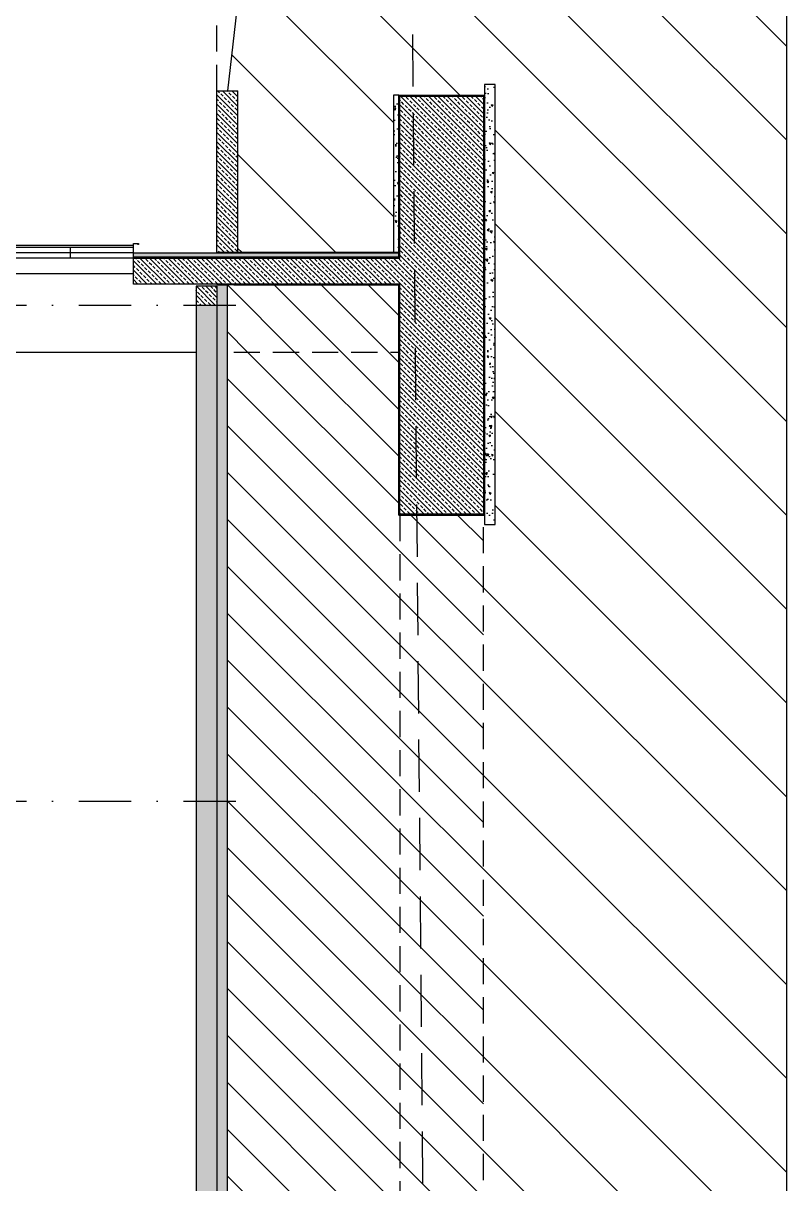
# Model space of a CAD drawing. Header units: centimetres. Extents: x 26569 to 160723, y -3143 to 14565.
# Drawn here: x 46151 to 46517, y 2842 to 3398 of the extents above; entities that cross this region are included whole.
import ezdxf

# ---------------------------------------------------------------- set-up
doc = ezdxf.new("R2010")
doc.units = ezdxf.units.CM
doc.header["$LTSCALE"] = 100
doc.linetypes.add('DASHDOT2', pattern=[0.5, 0.25, -0.125, 0, -0.125])
doc.linetypes.add('HIDDEN2', pattern=[0.1875, 0.125, -0.0625])
for name, color, linetype in [('A-ANNO-DIMS', 187, 'Continuous'), ('A-ANNO-GRID', 155, 'DASHDOT2'), ('A-ELEV-01', 255, 'Continuous'), ('A-ELEV-03', 251, 'Continuous'), ('A-HATCH', 253, 'Continuous'), ('A-WALL-INSL', 249, 'Continuous'), ('A-WALL-SNWPNL', 200, 'Continuous'), ('L-ERTH', 31, 'Continuous'), ('L-TOPO', 49, 'Continuous'), ('S-CONC', 5, 'Continuous'), ('S-HTCH', 8, 'Continuous')]:
    doc.layers.add(name, color=color, linetype=linetype)
doc.linetypes.add('BATTING', pattern='A,0.00254,-2.54,[134,ltypeshp.shx,S=2.54,R=0,X=-2.54,Y=0],-5.08,[134,ltypeshp.shx,S=2.54,R=180,X=2.54,Y=0],-2.54', length=10.16254)
pattern_1 = [(135, (48020.032, 2716.281), (-2.245064, -2.245064), []), (135, (48020.032, 2718.5262), (-2.245064, -2.245064), [1.5875, -0.79375])]

msp = doc.modelspace()

# ---------------------------------------------------------------- hatches: boundary and pattern name
at = {"layer": 'A-HATCH'}
h = msp.add_hatch(dxfattribs=at)
h.set_pattern_fill('LINE', color=256, scale=10, angle=135, style=0)
h.set_pattern_definition([(135, (45430.74, -21480.53), (-22.45064, -22.45064), [])])
h.paths.add_polyline_path([(46371.99, 307.4), (46371.99, 312.4), (46328.49, 312.42), (46328.49, 387.67), (46264.49, 387.67), (46264.49, 35.41), (46253.99, 35.41), (46253.99, -1366.79), (46278.99, -1366.79), (46278.99, -1326.79), (46293.99, -1326.79), (46293.99, -1376.79), (46243.99, -1376.79), (46243.99, -1875.59), (46516.53, -1875.59), (46516.53, 3778.38), (46311.49, 3778.38), (46311.49, 3528.38), (46371.49, 3528.38), (46371.49, 3533.38), (46376.49, 3533.38), (46376.49, 3463.38), (46371.49, 3463.38), (46371.49, 3468.38), (46356.49, 3468.38), (46356.49, 3518.38), (46266.49, 3518.38), (46248.99, 3365.4), (46253.99, 3365.4), (46253.99, 3288.15), (46328.49, 3288.15), (46328.49, 3363.4), (46330.99, 3363.4), (46371.99, 3363.4), (46371.99, 3368.4), (46376.99, 3368.4), (46376.99, 3157.9), (46371.49, 3157.9), (46371.49, 2418.4), (46376.99, 2418.4), (46376.99, 2207.9), (46371.49, 2207.9), (46371.49, 1468.4), (46376.99, 1468.4), (46376.99, 1257.9), (46371.49, 1257.9), (46371.49, 517.9), (46376.99, 517.9), (46376.99, 307.4)])
h = msp.add_hatch(dxfattribs=at)
h.set_pattern_fill('LINE', color=256, scale=5, angle=135, style=0)
h.set_pattern_definition([(135, (45430.74, -21480.529), (-11.22532, -11.22532), [])])
h.paths.add_polyline_path([(46248.99, 3272.4), (46248.99, 3240.4), (46330.99, 3240.4), (46330.99, 3272.4)])
h.paths.add_polyline_path([(46248.99, 3240.41), (46248.99, 2335.41), (46330.99, 2335.4), (46330.99, 2413.4), (46331.49, 3162.4), (46330.99, 3162.4), (46330.99, 3240.4)])
h.paths.add_polyline_path([(46331.49, 3162.4), (46331.49, 2413.4), (46371.49, 2413.4), (46371.49, 3162.4)])
h.paths.add_polyline_path([(46248.99, 2335.41), (46248.99, 2290.41), (46330.99, 2290.4), (46330.99, 2335.4)])
h.paths.add_polyline_path([(46249.49, 2290.4), (46248.99, 1837.91), (46331.49, 1837.9), (46331.49, 2212.4), (46330.99, 2212.4), (46330.99, 2290.4)])
h.paths.add_polyline_path([(46331.49, 2212.4), (46331.49, 1837.9), (46371.49, 1837.9), (46371.49, 2212.4)])
h.paths.add_polyline_path([(46248.74, 1837.91), (46249.24, 1385.4), (46330.99, 1385.4), (46330.99, 1463.4), (46331.24, 1837.9)])
h.paths.add_polyline_path([(46331.49, 1837.9), (46331.49, 1463.4), (46371.49, 1463.4), (46371.49, 1837.9)])
h.paths.add_polyline_path([(46254.49, 1340.4), (46254.49, 438.4), (46330.99, 435.4), (46330.99, 513.4), (46331.49, 1262.4), (46330.99, 1262.4), (46330.99, 1340.4)])
h.paths.add_polyline_path([(46331.49, 1262.4), (46331.49, 513.15), (46371.49, 513.15), (46371.49, 1262.4)])
h.paths.add_polyline_path([(46254.49, 435.4), (46254.49, 403.15), (46330.99, 403.15), (46330.99, 435.4)])
h.paths.add_polyline_path([(46248.99, 1350.9), (46254.49, 1345.4), (46254.49, 1340.4), (46330.99, 1340.4), (46330.99, 1385.4), (46248.99, 1385.4)])
at = {"layer": 'A-WALL-INSL', "linetype": 'HIDDEN2', "ltscale": 0.5}
h = msp.add_hatch(dxfattribs=at)
h.set_pattern_fill('HONEY', color=256, scale=0.2, angle=90, style=0)
h.set_pattern_definition([(90, (46371.4921, 312.89955), (-0.54992613, 0.9525), [0.635, -1.27]), (210, (46371.4921, 312.89955), (-0.54992613, -0.9525), [0.635, -1.27]), (150, (46371.4921, 312.89955), (-1.09985226, 2e-09), [-1.27, 0.635])])
h.paths.add_polyline_path([(46203.99, 3287.9), (46203.99, 3285.9), (46330.99, 3285.9), (46330.99, 3287.9)])
at = {"layer": 'S-HTCH'}
h = msp.add_hatch(dxfattribs=at)
h.set_pattern_fill('AR-CONC', color=256, scale=0.05, angle=90, style=0)
h.set_pattern_definition([(140, (46371.492, 3163.3995), (0.79695, 9.10923), [0.9525, -10.4775]), (85, (46371.492, 3163.4), (-9.55284, -1.76217), [0.762, -8.38203]), (190.4514, (46371.5585, 3164.159), (-8.7559, 7.34706), [0.8095, -8.9045]), (136.184, (46368.952, 3163.4), (2.1021, 13.55395), [1.42875, -15.71625]), (186.6356, (46369.127, 3164.529), (-12.3713, 11.8702), [1.21425, -13.3568]), (81.184, (46368.952, 3163.4), (-12.3713, 11.8702), [1.143, -12.573]), (111, (46369.587, 3164.6695), (5.11326, 7.58072), [0.9525, -10.4775]), (56, (46369.587, 3164.67), (-9.2094, 3.0901), [0.762, -8.382]), (161.4514, (46370.013, 3165.301), (-4.09614, 10.67082), [0.8095, -8.9045]), (127.5, (46371.492, 3163.3995), (-4.22775, 0.15443), [0, -8.2804, 0, -8.509, 0, -8.41375]), (97.5, (46371.492, 3163.3995), (-5.00903, 3.34098), [0, -4.8514, 0, -8.0899, 0, -3.20675]), (57.5, (46371.492, 3160.5674), (0.286437, 6.77953), [0, -3.175, 0, -9.906, 0, -13.1445]), (47.5, (46371.492, 3159.2974), (-1.27132, 7.40646), [0, -4.1275, 0, -6.5786, 0, -9.3345])])
h.paths.add_polyline_path([(46371.99, 3368.4), (46371.99, 3157.9), (46376.99, 3157.9), (46376.99, 3368.4)])
h = msp.add_hatch(dxfattribs=at)
h.set_pattern_fill('ANSI33', color=256, scale=0.5, angle=90, style=0)
h.set_pattern_definition([(135, (46371.492, 312.8995), (-2.245064, -2.245064), []), (135, (46371.492, 315.1446), (-2.245064, -2.245064), [1.5875, -0.79375])])
h.paths.add_polyline_path([(46243.99, 3288.15), (46253.99, 3288.15), (46253.99, 3365.4), (46243.99, 3365.4)])
h = msp.add_hatch(dxfattribs=at)
h.set_pattern_fill('AR-CONC', color=256, scale=0.05, angle=90, style=0)
h.set_pattern_definition([(140, (46371.492, 312.8995), (0.796954, 9.109233), [0.9525, -10.4775]), (85, (46371.492, 312.9), (-9.552842, -1.76217), [0.762, -8.38203]), (190.45144, (46371.5585, 313.659), (-8.755888, 7.347062), [0.8095, -8.904512]), (136.1842, (46368.952, 312.9), (2.102116, 13.55395), [1.42875, -15.71625]), (186.63556, (46369.127, 314.029), (-12.371306, 11.870207), [1.21425, -13.35678]), (81.18415, (46368.952, 312.9), (-12.371306, 11.870207), [1.143, -12.572987]), (111, (46369.587, 314.1695), (5.11326, 7.58072), [0.9525, -10.4775]), (56, (46369.587, 314.17), (-9.209398, 3.0901), [0.762, -8.382]), (161.45145, (46370.013, 314.801), (-4.096138, 10.67082), [0.8095, -8.904497]), (127.5, (46371.492, 312.8995), (-4.227752, 0.15443), [0, -8.2804, 0, -8.509, 0, -8.41375]), (97.5, (46371.492, 312.8995), (-5.009029, 3.340983), [0, -4.8514, 0, -8.0899, 0, -3.20675]), (57.5, (46371.492, 310.0674), (0.2864372, 6.7795298), [0, -3.175, 0, -9.906, 0, -13.1445]), (47.5, (46371.492, 308.7974), (-1.271325, 7.406459), [0, -4.1275, 0, -6.5786, 0, -9.3345])])
h.paths.add_polyline_path([(46330.99, 3287.9), (46330.99, 3363.4), (46328.49, 3363.4), (46328.49, 3287.9)])
h = msp.add_hatch(dxfattribs=at)
h.set_pattern_fill('ANSI33', color=256, scale=0.5, angle=90, style=0, pattern_type=2)
h.set_pattern_definition(pattern_1)
h.paths.add_polyline_path([(46371.49, 3362.9), (46331.49, 3362.9), (46331.49, 3285.4), (46331.49, 3262.9), (46371.49, 3262.9)], flags=0)
h = msp.add_hatch(dxfattribs=at)
h.set_pattern_fill('ANSI33', color=256, scale=0.5, angle=90, style=0, pattern_type=2)
h.set_pattern_definition(pattern_1)
h.paths.add_polyline_path([(46203.99, 3272.9), (46331.49, 3272.9), (46331.49, 3285.4), (46203.99, 3285.4), (46203.99, 3278.15), (46203.99, 3277.9)])
h = msp.add_hatch(dxfattribs=at)
h.set_pattern_fill('ANSI33', color=256, scale=0.5, angle=90, style=0, pattern_type=2)
h.set_pattern_definition(pattern_1)
h.paths.add_polyline_path([(46243.99, 3271.9), (46233.99, 3271.9), (46233.99, 3262.9), (46243.99, 3262.9)], flags=0)
h = msp.add_hatch(dxfattribs=at)
h.set_pattern_fill('AR-CONC', color=256, scale=0.05, angle=90, style=0)
h.set_pattern_definition([(140, (46368.492, 312.8995), (0.796954, 9.109233), [0.9525, -10.4775]), (85, (46368.492, 312.9), (-9.552842, -1.76217), [0.762, -8.38203]), (190.45144, (46368.5585, 313.659), (-8.755888, 7.347062), [0.8095, -8.904512]), (136.1842, (46365.952, 312.9), (2.102116, 13.55395), [1.42875, -15.71625]), (186.63556, (46366.127, 314.029), (-12.371306, 11.870207), [1.21425, -13.35678]), (81.18415, (46365.952, 312.9), (-12.371306, 11.87021), [1.143, -12.572987]), (111, (46366.587, 314.1695), (5.11326, 7.58072), [0.9525, -10.4775]), (56, (46366.587, 314.17), (-9.209398, 3.0901), [0.762, -8.382]), (161.45145, (46367.013, 314.801), (-4.096138, 10.67082), [0.8095, -8.904497]), (127.5, (46368.492, 312.8995), (-4.227752, 0.15443), [0, -8.2804, 0, -8.509, 0, -8.41375]), (97.5, (46368.492, 312.8995), (-5.009029, 3.340983), [0, -4.8514, 0, -8.0899, 0, -3.20675]), (57.5, (46368.492, 310.0674), (0.2864372, 6.7795298), [0, -3.175, 0, -9.906, 0, -13.1445]), (47.5, (46368.492, 308.7974), (-1.271325, 7.406459), [0, -4.1275, 0, -6.5786, 0, -9.3345])])
h.paths.add_polyline_path([(46243.99, 3272.4), (46243.99, 1340.4), (46248.99, 1340.4), (46248.99, 3272.4)])
h = msp.add_hatch(dxfattribs=at)
h.set_pattern_fill('ANSI33', color=256, scale=0.5, angle=90, style=0, pattern_type=2)
h.set_pattern_definition(pattern_1)
h.paths.add_polyline_path([(46243.99, 3262.9), (46233.99, 3262.9), (46233.99, 2312.9), (46243.99, 2312.9)], flags=0)
h = msp.add_hatch(dxfattribs=at)
h.set_pattern_fill('ANSI33', color=256, scale=0.5, angle=90, style=0, pattern_type=2)
h.set_pattern_definition(pattern_1)
h.paths.add_polyline_path([(46371.49, 3262.9), (46331.49, 3262.9), (46331.49, 3162.9), (46371.49, 3162.9)], flags=0)

# ---------------------------------------------------------------- linework, layer by layer
at = {"layer": 'A-ANNO-DIMS', "linetype": 'HIDDEN2'}
msp.add_line((46243.99, 3365.4), (46243.99, 3465.18), dxfattribs=at)
at = {"layer": 'A-ANNO-GRID'}
for p, q in [((45476.53, 3262.91), (46260.77, 3262.91)), ((45476.53, 3025.41), (46260.77, 3025.41))]:
    msp.add_line(p, q, dxfattribs=at)
at = {"layer": 'A-ELEV-01', "linetype": 'HIDDEN2'}
for p, q in [((46331.49, 3162.4), (46331.49, 2412.9)), ((46371.49, 2412.9), (46371.49, 3162.4))]:
    msp.add_line(p, q, dxfattribs=at)
at = {"layer": 'A-ELEV-01'}
for points in [[(46203.99, 3277.9), (45819.94, 3277.9)], [(45933.99, 3240.4), (46233.99, 3240.4)], [(46243.99, 3240.4), (46244.02, 3240.4)]]:
    msp.add_lwpolyline(points, dxfattribs=at)
at = {"layer": 'A-ELEV-01', "linetype": 'HIDDEN2'}
msp.add_lwpolyline([(46251.99, 3240.4), (46331.49, 3240.4)], dxfattribs=at)
at = {"layer": 'A-ELEV-03'}
msp.add_line((46203.99, 3290.4), (45783.99, 3290.4), dxfattribs=at)
at = {"layer": 'A-WALL-INSL'}
for p, q in [((46330.99, 3285.9), (46330.99, 3363.4)), ((46330.99, 3363.4), (46371.99, 3363.4)), ((46371.99, 3363.4), (46371.99, 3162.4)), ((46203.99, 3285.9), (46330.99, 3285.9)), ((46330.99, 3272.4), (46251.99, 3272.4)), ((46330.99, 3162.4), (46330.99, 3272.4)), ((46330.99, 3162.4), (46371.99, 3162.4))]:
    msp.add_line(p, q, dxfattribs=at)
at = {"layer": 'A-WALL-INSL', "linetype": 'BATTING', "ltscale": 0.005}
msp.add_line((46203.99, 3287.9), (45783.99, 3287.9), dxfattribs=at)
at = {"layer": 'A-WALL-INSL', "ltscale": 0.5}
msp.add_line((46203.99, 3287.9), (46330.99, 3287.9), dxfattribs=at)
at = {"layer": 'A-WALL-INSL', "linetype": 'HIDDEN2', "ltscale": 0.5, "const_width": 0.5}
msp.add_lwpolyline([(46203.99, 3285.65), (46331.24, 3285.65), (46331.24, 3363.15), (46371.74, 3363.15), (46371.74, 3162.65), (46331.24, 3162.65), (46331.24, 3272.65), (46244.24, 3272.65)], dxfattribs=at)
at = {"layer": 'A-WALL-INSL', "ltscale": 0.5, "const_width": 0.5}
msp.add_lwpolyline([(46243.99, 3288.15), (46330.99, 3288.15)], dxfattribs=at)
at = {"layer": 'A-WALL-SNWPNL', "ltscale": 100}
for p, q in [((46203.99, 3291.4), (45783.99, 3291.4)), ((46173.99, 3285.4), (46173.99, 3290.4)), ((46203.99, 3285.4), (45783.99, 3285.4))]:
    msp.add_line(p, q, dxfattribs=at)
msp.add_lwpolyline([(46203.99, 3285.4), (46203.99, 3292.4), (46206.49, 3292.4), (46206.49, 3291.9), (46205.99, 3291.9)], dxfattribs=at)
at = {"layer": 'L-ERTH'}
msp.add_line((46266.49, 3518.38), (46248.99, 3365.4), dxfattribs=at)
at = {"layer": 'L-TOPO', "color": 1, "linetype": 'HIDDEN2', "ltscale": 2}
msp.add_lwpolyline([(46243.99, -1376.79), (46336.49, -1120.28), (46351.49, 1829.98), (46336.49, 3518.38)], dxfattribs=at)
at = {"layer": 'S-CONC'}
for p, q in [((46243.99, 3365.4), (46253.99, 3365.4)), ((46233.99, 3271.9), (46233.99, 1340.4)), ((46243.99, 3271.9), (46233.99, 3271.9)), ((46243.99, 3271.9), (46243.99, 1340.4))]:
    msp.add_line(p, q, dxfattribs=at)
for points in [[(46376.99, 3157.9), (46376.99, 3368.4), (46371.99, 3368.4), (46371.99, 3157.9)], [(46203.99, 3285.4), (46331.49, 3285.4), (46331.49, 3362.9), (46371.49, 3362.9), (46371.49, 3162.9), (46331.49, 3162.9), (46331.49, 3272.9), (46203.99, 3272.9)], [(46330.99, 3287.9), (46330.99, 3363.4), (46328.49, 3363.4), (46328.49, 3287.9)]]:
    msp.add_lwpolyline(points, close=True, dxfattribs=at)
for points in [[(46243.99, 3288.15), (46243.99, 3365.4)], [(46253.99, 3288.15), (46253.99, 3365.4)], [(46254.49, 403.9), (46254.49, 1345.4), (46248.99, 1350.9), (46248.99, 3272.4), (46243.99, 3272.4)]]:
    msp.add_lwpolyline(points, dxfattribs=at)
at = {"layer": 'S-HTCH'}
msp.add_lwpolyline([(46243.99, -1875.59), (46516.53, -1875.59), (46516.53, 3778.38), (46311.49, 3778.38)], dxfattribs=at)

doc.saveas('drawing.dxf')
